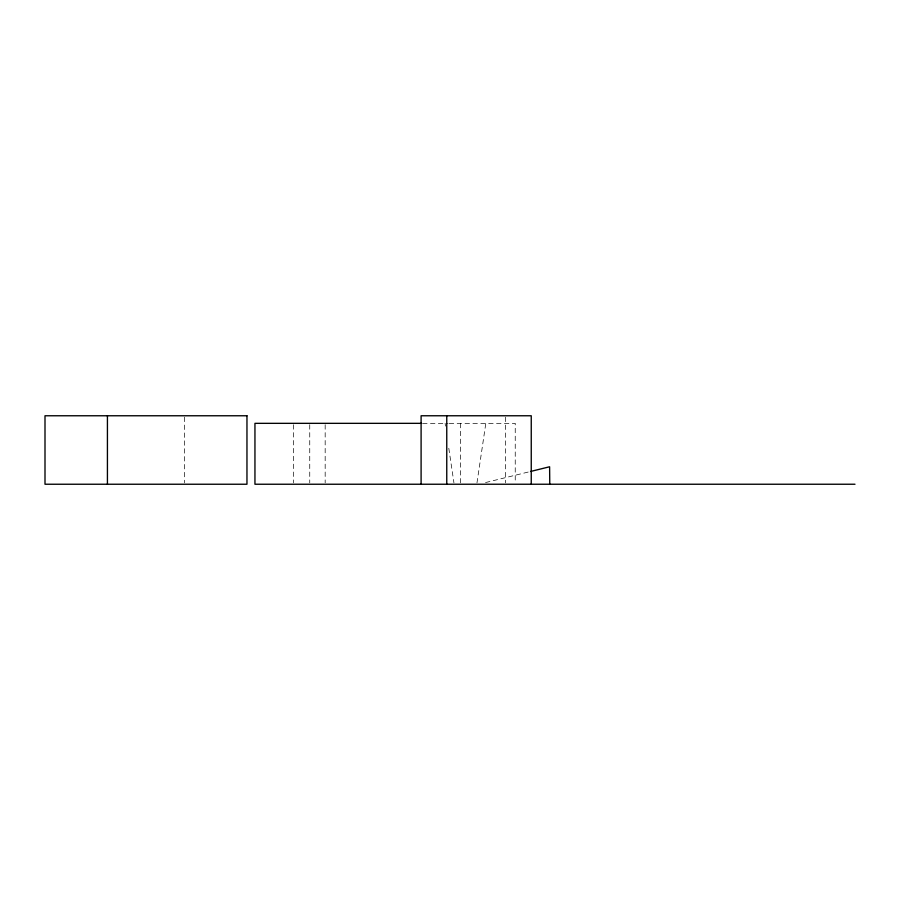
<?xml version="1.0" encoding="UTF-8"?>
<svg xmlns="http://www.w3.org/2000/svg" width="900" height="900" viewBox="0 0 900 900"><rect width="100%" height="100%" fill="white"/><g stroke="black" fill="none" stroke-linecap="round" stroke-linejoin="round"><path stroke-width="0.67" stroke-dasharray="4.5 3.38" d="M476.978 482.85L485.82 423.338M485.561 482.558L530.528 471.476M422.584 423.338L448.043 423.338M449.257 423.338L515.239 423.338L515.239 482.85M445.095 423.338L445.5 426.105M448.796 448.256L453.938 482.85M505.586 417.161L505.586 482.839M460.519 423.338L460.519 482.85M325.17 424.721L325.17 482.85M309.746 424.721L309.746 482.85M293.423 424.721L293.423 482.85M184.534 417.161L184.534 482.839"/><path stroke-width="1.35" d="M530.528 471.476L549.608 466.774L549.765 484.234M421.459 423.338L254.947 423.338L254.947 484.234L855 484.234M531.248 484.234L531.248 415.766L421.099 415.766L421.099 484.234M446.76 415.766L446.76 484.234M107.426 415.766L107.426 484.234M246.96 415.766L45 415.766L45 484.234L246.96 484.234L246.96 415.766"/></g></svg>
